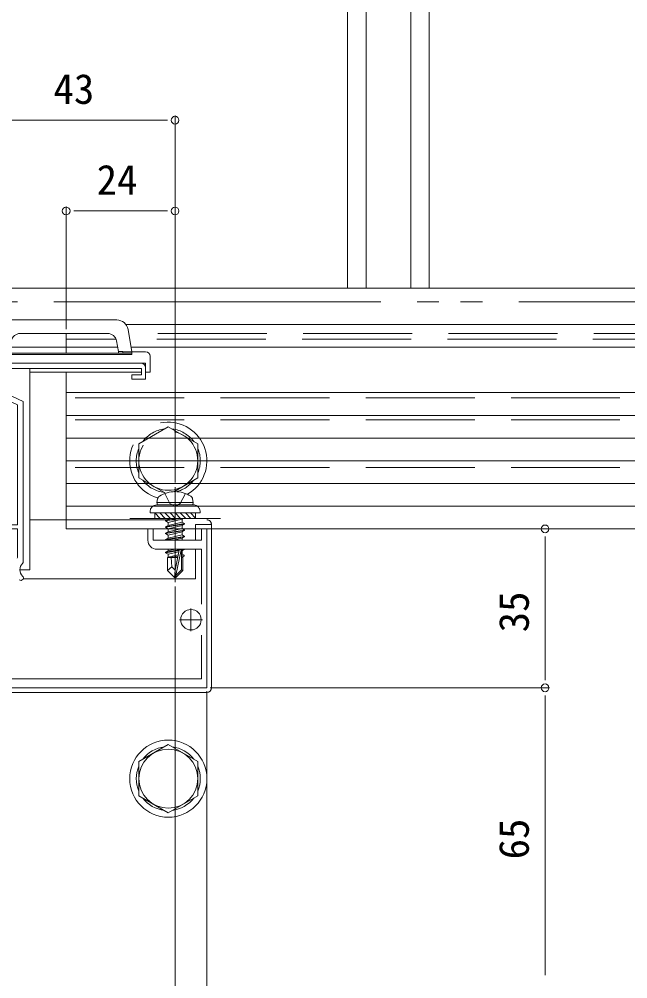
# Model space of a CAD drawing. Units: millimetres, scale not verified. Extents: x -990 to 990, y -1598 to 1604.
# Drawn here: x -455.3 to -321.3, y -1020.2 to -808.9 of the extents above; entities that cross this region are included whole.
import ezdxf
from ezdxf.enums import TextEntityAlignment as Align

# ---------------------------------------------------------------- set-up
doc = ezdxf.new("R2010")
doc.units = ezdxf.units.MM
doc.header["$LTSCALE"] = 8
for name, pattern in [('CHAIN2', [12, 9, -1, 1, -1]), ('DASHED3', [4, 3, -1]), ('DOUBLE_CHAIN2', [12.8, 9, -1, 0.6, -0.6, 0.6, -1])]:
    doc.linetypes.add(name, pattern=pattern)
for name, color, linetype, lineweight in [('0-2_YKK_ZWAK', 2, 'Continuous', 9), ('0-3_YKK_11', 4, 'Continuous', 9), ('0-4_YKK_12', 7, 'Continuous', 9), ('0-5_YKK_13', 6, 'Continuous', 9)]:
    doc.layers.add(name, color=color, linetype=linetype, lineweight=lineweight)
doc.styles.add('ＭＳ ゴシック', font='')
doc.styles.get('ＭＳ ゴシック').set_extended_font_data('MS Gothic')

msp = doc.modelspace()

# ---------------------------------------------------------------- linework, layer by layer
at = {"layer": '0-2_YKK_ZWAK'}
for p, q in [((-383, -524.131), (-383, -868.131)), ((-378.943, -524.131), (-378.943, -868.131)), ((-369.057, -524.131), (-369.057, -868.131)), ((-365, -524.131), (-365, -868.131)), ((-462, -868.131), (-15.5, -868.131)), ((431.832, -876.131), (-431.832, -876.131)), ((-433.667, -881.131), (-457.324, -881.131)), ((430.676, -881.131), (-430.676, -881.131))]:
    msp.add_line(p, q, dxfattribs=at)
at = {"layer": '0-2_YKK_ZWAK', "linetype": 'DASHED3'}
for p, q in [((-431.832, -876.131), (-15.5, -876.131)), ((-435.555, -878.131), (-445, -878.131)), ((-445, -881.131), (-445, -878.131)), ((431.205, -878.131), (-431.205, -878.131)), ((-434.035, -879.331), (-445, -879.331)), ((-445, -881.131), (-445, -882.431)), ((430.994, -879.331), (-430.994, -879.331)), ((-445, -886.631), (-445, -921.131)), ((445, -892.251), (-445, -892.251)), ((445, -897.131), (-445, -897.131)), ((445, -907.631), (-445, -907.631)), ((445, -921.131), (-445, -921.131))]:
    msp.add_line(p, q, dxfattribs=at)
at = {"layer": '0-3_YKK_11'}
for p, q in [((-457.168, -875.131), (-433.832, -875.131)), ((-435.879, -878.105), (-455.112, -878.105)), ((-431.37, -877.197), (-430.5, -882.131)), ((-433.495, -882.105), (-433.909, -879.757)), ((-460.5, -882.431), (-430.5, -882.431)), ((-430.5, -882.731), (-460.5, -882.731)), ((-432.5, -882.105), (-432.5, -882.431)), ((-430.5, -882.131), (-432.5, -882.131)), ((-430.5, -882.131), (-427.5, -882.131)), ((-430.5, -882.631), (-430.5, -882.131)), ((-430.5, -882.731), (-430.5, -882.631)), ((-426.5, -883.131), (-426.5, -886.631)), ((-427.5, -884.631), (-464, -884.631)), ((-427.5, -886.631), (-427.5, -884.631)), ((-453, -930.131), (-453, -885.831)), ((-453, -886.631), (-428.4, -886.631)), ((-427.5, -886.631), (-426.5, -886.631)), ((-445, -891.131), (-445, -921.131)), ((445, -891.131), (-445, -891.131)), ((445, -896.131), (-445, -896.131)), ((445, -901.131), (-445, -901.131)), ((445, -906.131), (-445, -906.131)), ((445, -911.131), (-445, -911.131)), ((445, -916.131), (-445, -916.131)), ((-453, -919.131), (-445, -919.131)), ((-426.5, -917.331), (-426.5, -917.631)), ((-426.5, -917.631), (-415.5, -917.631)), ((445, -921.131), (-445, -921.131)), ((-416.5, -921.131), (-416.5, -923.631)), ((-413, -921.131), (-413, -956.131)), ((-413, -921.131), (-413, -956.131)), ((-416.5, -925.631), (-416.5, -932.131)), ((-453, -930.131), (-455.2, -930.131)), ((-454.461, -932.131), (-416.5, -932.131)), ((-467.5, -957.131), (-414, -957.131)), ((-467.5, -957.131), (-414, -957.131))]:
    msp.add_line(p, q, dxfattribs=at)
at = {"layer": '0-3_YKK_11', "linetype": 'CHAIN2'}
msp.add_line((-421, -911.931), (-421, -932.831), dxfattribs=at)
at = {"layer": '0-3_YKK_11', "linetype": 'DASHED3'}
for p, q in [((-425, -915.331), (-424.859, -914.528)), ((-417, -915.331), (-417.141, -914.528)), ((-417, -915.331), (-425, -915.331)), ((-425, -915.331), (-424.912, -915.831)), ((-417, -915.831), (-425, -915.831)), ((-417.088, -915.831), (-424.912, -915.831)), ((-417, -915.331), (-417.088, -915.831)), ((-445, -919.131), (-414, -919.131)), ((-431, -918.831), (-411, -918.831)), ((-425.5, -917.631), (-425.5, -918.831)), ((-425.5, -918.734), (-425.403, -918.831)), ((-425.48, -917.631), (-424.28, -918.831)), ((-424.358, -917.631), (-423.158, -918.831)), ((-423.235, -917.631), (-422.035, -918.831)), ((-419.8, -918.831), (-423.1, -919.381)), ((-423.1, -919.281), (-420.4, -918.831)), ((-423.1, -919.281), (-422.55, -918.963)), ((-421.963, -918.831), (-422.55, -918.963)), ((-422.55, -918.831), (-422.55, -918.963)), ((-422.113, -917.631), (-420.913, -918.831)), ((-420.99, -917.631), (-419.79, -918.831)), ((-419.868, -917.631), (-418.668, -918.831)), ((-419.45, -918.998), (-419.45, -919.663)), ((-418.745, -917.631), (-417.545, -918.831)), ((-417.623, -917.631), (-416.5, -918.753)), ((-415.5, -917.631), (-415.5, -917.331)), ((-423.1, -919.281), (-423.1, -919.381)), ((-423.1, -919.381), (-422.55, -919.698)), ((-423.1, -920.681), (-418.9, -919.981)), ((-418.9, -920.081), (-423.1, -920.781)), ((-423.1, -920.681), (-422.55, -920.363)), ((-423.1, -920.681), (-423.1, -920.781)), ((-423.1, -920.781), (-422.55, -921.098)), ((-419.45, -919.663), (-422.55, -920.363)), ((-422.55, -919.698), (-422.55, -920.363)), ((-419.45, -921.063), (-422.55, -921.763)), ((-422.55, -921.098), (-422.55, -921.763)), ((-418.9, -919.981), (-419.45, -919.663)), ((-419.45, -920.398), (-419.45, -921.063)), ((-418.9, -921.381), (-419.45, -921.063)), ((-418.9, -919.981), (-418.9, -920.081)), ((-416.5, -920.131), (-416.5, -921.131)), ((-416.5, -920.131), (-413, -920.131)), ((-413, -920.131), (-413, -921.131)), ((-413, -920.131), (-413, -921.131)), ((-423.1, -922.081), (-418.9, -921.381)), ((-418.9, -921.481), (-423.1, -922.181)), ((-423.1, -922.081), (-422.55, -921.763)), ((-423.1, -922.081), (-423.1, -922.181)), ((-423.1, -922.181), (-422.55, -922.498)), ((-423.1, -923.481), (-418.9, -922.781)), ((-418.9, -922.881), (-423.1, -923.581)), ((-423.1, -923.481), (-422.55, -923.163)), ((-419.45, -922.463), (-422.55, -923.163)), ((-422.55, -922.498), (-422.55, -923.163)), ((-419.45, -921.798), (-419.45, -922.463)), ((-418.9, -922.781), (-419.45, -922.463)), ((-419.45, -923.198), (-419.45, -923.631)), ((-418.9, -921.381), (-418.9, -921.481)), ((-418.9, -922.781), (-418.9, -922.881)), ((-423.1, -923.481), (-423.1, -923.581)), ((-423.1, -923.581), (-423.013, -923.631)), ((-423.1, -926.281), (-420.074, -925.777)), ((-420.102, -925.881), (-423.1, -926.381)), ((-423.1, -926.281), (-422.55, -925.963)), ((-423.1, -926.281), (-423.1, -926.381)), ((-423.1, -926.381), (-422.55, -926.698)), ((-422.7, -927.431), (-422.55, -927.363)), ((-422.7, -927.431), (-422.7, -930.281)), ((-420.424, -927.431), (-422.7, -927.431)), ((-421.078, -925.631), (-422.55, -925.963)), ((-422.55, -925.631), (-422.55, -925.963)), ((-420.16, -926.159), (-422.55, -926.698)), ((-422.55, -926.698), (-422.55, -927.363)), ((-420.305, -926.856), (-422.55, -927.363)), ((-420.365, -927.148), (-422.083, -927.431)), ((-420.09, -925.824), (-421, -930.209)), ((-419.668, -925.708), (-420.85, -931.407)), ((-420.42, -927.415), (-420.504, -927.431)), ((-419.668, -925.709), (-419.2, -925.631)), ((-418.9, -925.681), (-419.613, -925.8)), ((-419.45, -926.663), (-419.603, -926.698)), ((-419.6, -925.879), (-419.6, -930.157)), ((-419, -926.923), (-419.6, -927.022)), ((-419, -927.139), (-419.6, -927.255)), ((-419.3, -927.431), (-419.6, -927.431)), ((-419.45, -925.998), (-419.45, -926.663)), ((-419, -926.923), (-419.45, -926.663)), ((-419, -927.139), (-419.3, -927.312)), ((-419.3, -927.312), (-419.3, -930.281)), ((-419, -926.923), (-419, -927.139)), ((-418.9, -925.631), (-418.9, -925.681)), ((-421.743, -929.478), (-422.7, -930.281)), ((-421.15, -931.831), (-422.7, -930.281)), ((-421, -930.209), (-421.15, -931.831)), ((-421.15, -931.831), (-420.85, -931.831)), ((-421, -930.209), (-421, -931.831)), ((-419.6, -930.157), (-420.85, -931.407)), ((-420.85, -931.831), (-419.3, -930.281)), ((-420.85, -931.407), (-420.85, -931.831)), ((-419.6, -930.157), (-419.3, -930.281))]:
    msp.add_line(p, q, dxfattribs=at)
at = {"layer": '0-3_YKK_11'}
msp.add_lwpolyline([(-433.5, -882.431), (-433.5, -882.105), (-432.5, -882.105)], dxfattribs=at)
at = {"layer": '0-3_YKK_11', "linetype": 'DASHED3'}
for points in [[(-422.5, -898.625), (-429, -902.378), (-429, -909.884), (-423.111, -913.283)], [(-421.289, -912.937), (-416, -909.884), (-416, -902.378), (-422.5, -898.625)], [(-423.258, -913.336), (-422.145, -915.568), (-421, -916.177)], [(-418.742, -913.336), (-419.855, -915.568), (-421, -916.177)], [(-425.5, -918.831), (-416.5, -918.831), (-416.5, -917.631)], [(-419.16, -918.831), (-419.45, -918.998), (-422.55, -919.698)], [(-418.9, -920.081), (-419.45, -920.398), (-422.55, -921.098)], [(-418.9, -921.481), (-419.45, -921.798), (-422.55, -922.498)], [(-418.9, -922.881), (-419.45, -923.198), (-421.365, -923.631)], [(-421, -930.209), (-421.743, -929.478), (-421.9, -927.431)], [(-418.9, -925.681), (-419.45, -925.998), (-419.6, -926.032)]]:
    msp.add_lwpolyline(points, dxfattribs=at)
at = {"layer": '0-3_YKK_11'}
msp.add_lwpolyline([(-422.5, -968.625), (-429, -972.378), (-429, -979.884), (-422.5, -983.636), (-416, -979.884), (-416, -972.378)], close=True, dxfattribs=at)
at = {"layer": '0-3_YKK_11', "linetype": 'DASHED3'}
msp.add_circle((-422.5, -906.131), 6.5, dxfattribs=at)
at = {"layer": '0-3_YKK_11'}
for centre, radius in [((-417.5, -941.131), 2.25), ((-417.5, -941.131), 2.25), ((-422.5, -976.131), 8.5), ((-422.5, -976.131), 6.5)]:
    msp.add_circle(centre, radius, dxfattribs=at)
for centre, radius, start, end in [((-433.832, -877.631), 2.5, 10, 90), ((-455.112, -880.105), 2, 90, 170), ((-435.879, -880.105), 2, 10, 90), ((-427.5, -883.131), 1, 0, 90), ((-425, -917.331), 1.5, 90, 180), ((-414, -956.131), 1, 270, 0), ((-414, -956.131), 1, 270, 0), ((-422.5, -976.131), 7.05, 97.21814, 142.78186), ((-422.5, -976.131), 7.05, 37.21814, 82.78186), ((-422.5, -976.131), 7.05, 157.21814, 202.78186), ((-422.5, -976.131), 7.05, 337.21814, 22.78186), ((-422.5, -976.131), 7.05, 217.21814, 262.78186), ((-422.5, -976.131), 7.05, 277.21814, 322.78186)]:
    msp.add_arc(centre, radius, start, end, dxfattribs=at)
at = {"layer": '0-3_YKK_11', "linetype": 'DASHED3'}
for centre, radius, start, end in [((-422.5, -906.131), 8.5, 299.63091, 254.34926), ((-422.5, -906.131), 7.05, 97.21814, 142.78186), ((-422.5, -906.131), 7.05, 37.21814, 82.78186), ((-422.5, -906.131), 7.05, 157.21814, 202.78186), ((-422.5, -906.131), 7.05, 337.21814, 22.78186), ((-422.5, -906.131), 7.05, 217.21814, 262.78186), ((-422.5, -906.131), 7.05, 285.04391, 322.78186), ((-423.972, -914.685), 0.9, 122.05588, 170), ((-421, -919.431), 6.5, 57.94412, 122.05588), ((-418.028, -914.685), 0.9, 10, 57.94412), ((-417, -917.331), 1.5, 0, 90), ((-414, -920.131), 1, 0, 90), ((-419.848, -925.879), 0.248, 0, 167.19096)]:
    msp.add_arc(centre, radius, start, end, dxfattribs=at)
at = {"layer": '0-4_YKK_12'}
for p, q in [((-417.5, -938.631), (-417.5, -943.631)), ((-420, -941.131), (-415, -941.131))]:
    msp.add_line(p, q, dxfattribs=at)
for points in [[(-428.5, -884.631), (-467.5, -884.631), (-467.5, -888.431), (-465.3, -888.431), (-465.3, -889.331), (-455.7, -893.831), (-455.7, -920.231), (-458.3, -920.231), (-458.3, -922.038), (-461.365, -922.846), (-461.135, -923.716), (-457.4, -922.731), (-457.4, -921.131), (-455.7, -921.131), (-455.7, -927.434), (-455.755, -927.606)], [(-454.595, -928.741), (-454.5, -928.522), (-454.5, -893.068), (-464.1, -888.568), (-464.1, -887.231), (-466.3, -887.231), (-466.3, -885.831), (-428.4, -885.831), (-428.4, -887.231), (-430.5, -887.231), (-430.5, -888.131), (-427.5, -888.131), (-427.5, -885.631)], [(-466, -956.131), (-414, -956.131), (-414, -921.131), (-415.2, -921.131), (-415.2, -923.631), (-425.8, -923.631), (-425.8, -921.131), (-427, -921.131), (-427, -923.631)], [(-425, -925.631), (-415.2, -925.631), (-415.2, -937.732)], [(-415.2, -944.529), (-415.2, -954.131), (-465.172, -954.131), (-466, -953.302), (-466, -944.19)]]:
    msp.add_lwpolyline(points, dxfattribs=at)
for centre, radius, start, end in [((-428.5, -885.631), 1, 0.00001, 89.99999), ((-425, -923.631), 2, 180.00001, 269.99999), ((-453.3, -930.131), 1.9, 132.9859, 227.02712), ((-454.97, -931.924), 0.55, 329.99997, 47.0271), ((-454.97, -931.924), 0.55, 227.02712, 330.00001)]:
    msp.add_arc(centre, radius, start, end, dxfattribs=at)
at = {"layer": '0-5_YKK_13'}
for p, q in [((-421, -910.931), (-421, -830.131)), ((-460.6, -831.131), (-424.4, -831.131)), ((-422.7, -831.131), (-424.4, -831.131)), ((-445, -877.131), (-445, -850.131)), ((-443.3, -851.131), (-441.6, -851.131)), ((-441.6, -851.131), (-424.4, -851.131)), ((-422.7, -851.131), (-424.4, -851.131)), ((-421, -910.931), (-421, -850.131)), ((-413.3, -921.131), (-338.5, -921.131)), ((-339.5, -922.831), (-339.5, -924.531)), ((-339.5, -952.731), (-339.5, -924.531)), ((-421, -933.831), (-421, -1042.131)), ((-339.5, -954.431), (-339.5, -952.731)), ((-414, -956.831), (-414, -1062.131)), ((-414, -956.831), (-414, -1042.131)), ((-413.3, -956.131), (-338.5, -956.131)), ((-413.3, -956.131), (-338.5, -956.131)), ((-339.5, -957.831), (-339.5, -959.531)), ((-339.5, -1017.731), (-339.5, -959.531)), ((-339.5, -1019.431), (-339.5, -1017.731))]:
    msp.add_line(p, q, dxfattribs=at)
at = {"layer": '0-5_YKK_13', "linetype": 'DOUBLE_CHAIN2'}
msp.add_line((-652.5, -871.131), (537.5, -871.131), dxfattribs=at)
at = {"layer": '0-5_YKK_13'}
for centre, start, end in [((-421, -831.131), 0, 180), ((-421, -831.131), 180, 0), ((-445, -851.131), 0, 180), ((-445, -851.131), 180, 0), ((-421, -851.131), 0, 180), ((-421, -851.131), 180, 0), ((-339.5, -921.131), 90, 270), ((-339.5, -921.131), 270, 90), ((-339.5, -956.131), 90, 270), ((-339.5, -956.131), 90, 270), ((-339.5, -956.131), 270, 90), ((-339.5, -956.131), 270, 90)]:
    msp.add_arc(centre, 0.85, start, end, dxfattribs=at)

# ---------------------------------------------------------------- texts
at = {"layer": '0-5_YKK_13', "style": 'ＭＳ ゴシック'}
for s, p in [('43', (-447.78, -829.531)), ('24', (-438.28, -849.531))]:
    msp.add_text(s, height=6.598, dxfattribs=at).set_placement(p, align=Align.BOTTOM_LEFT)
for s, p in [('35', (-341.1, -943.911)), ('65', (-341.1, -993.911))]:
    msp.add_text(s, height=6.598, rotation=90, dxfattribs=at).set_placement(p, align=Align.BOTTOM_LEFT)

doc.saveas('drawing.dxf')
